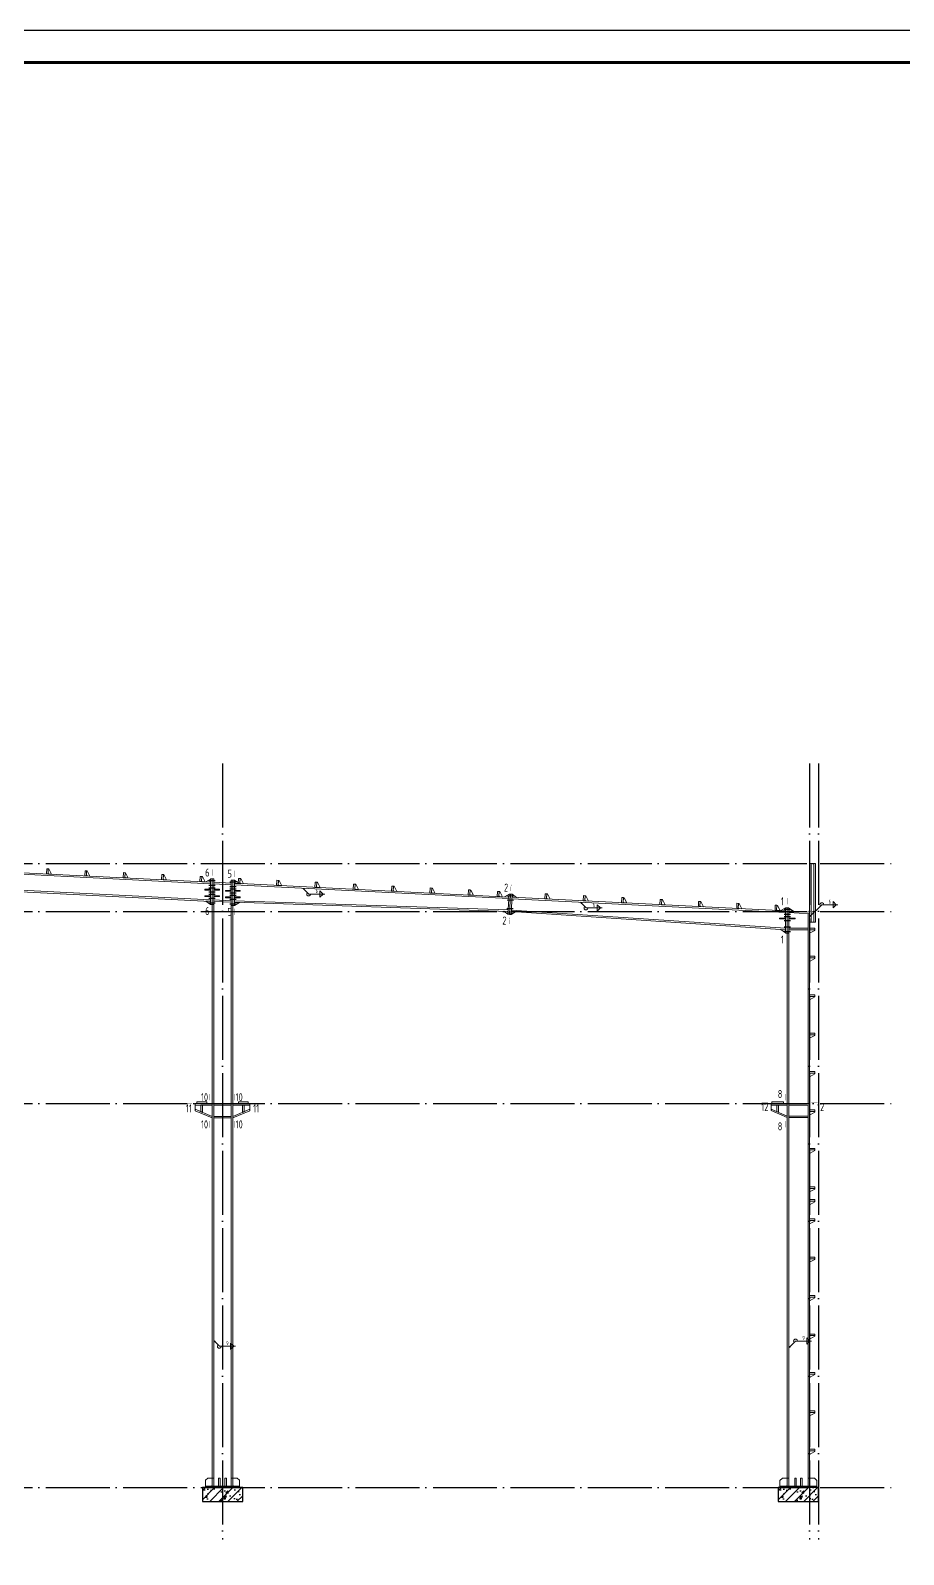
# Model space of a CAD drawing. Extents: x 95752 to 843522, y -411933 to 75567.
# Drawn here: x 186135 to 213423, y 26629 to 74247 of the extents above; entities that cross this region are included whole.
import ezdxf
from ezdxf.enums import TextEntityAlignment as Align

# ---------------------------------------------------------------- set-up
doc = ezdxf.new("R2010")
doc.units = 0
doc.header["$LTSCALE"] = 1000
doc.header["$MEASUREMENT"] = 0
doc.linetypes.add('DOTE', pattern=[2.42, 2, -0.2, 0.02, -0.2])
for name, color, linetype, lineweight in [('10', 7, 'Continuous', 18), ('114', 2, 'Continuous', 18), ('12', 2, 'Continuous', 20), ('14', 2, 'Continuous', 20), ('柱子', 3, 'Continuous', 20), ('焊缝标注', 9, 'Continuous', 18)]:
    doc.layers.add(name, color=color, linetype=linetype, lineweight=lineweight)
doc.layers.add('DOTE', color=1, linetype='Continuous')
doc.layers.add('PUB_TITLE', color=4, linetype='Continuous')
doc.styles.add('FromPkpm', font='Pkpmeng', dxfattribs={"width": 0.7, "bigfont": 'Pkpmchn'})

msp = doc.modelspace()

# ---------------------------------------------------------------- hatches: boundary and pattern name
h = msp.add_hatch()
h.set_pattern_fill('钢筋混凝土', color=251, scale=80, style=0)
h.set_pattern_definition([(45, (-125843.78, 160988.65), (-141.42136, 141.42136), []), (50, (-125843.8, 160988.65), (573.80815, -50.2017), [60, -660]), (355, (-125843.8, 160988.65), (-111.0011, 601.7537), [48, -528]), (100.4514, (-125795.96, 160984.47), (462.8075, 551.5516), [50.9922, -560.9137]), (46.1842, (-125843.8, 161148.65), (853.7928, -132.4152), [90, -990]), (96.6356, (-125772.6, 161137.6), (747.7302, 779.2943), [76.4882, -841.3704]), (351.1842, (-125843.8, 161148.65), (747.7296, 779.2949), [72, -792]), (21, (-125763.8, 161108.65), (477.52564, -322.0951), [60, -660]), (326, (-125763.8, 161108.65), (194.6523, 580.12), [48, -528]), (71.4514, (-125724, 161081.8), (672.1781, 258.0244), [50.9922, -560.9137]), (37.5, (-125843.78, 160988.65), (9.72788, 266.31508), [0, -521.6, 0, -536, 0, -530]), (7.5, (-125843.78, 160988.65), (210.45563, 315.52937), [0, -305.6, 0, -509.6, 0, -202]), (327.5, (-126022.18, 160988.65), (427.05795, -18.0439), [0, -200, 0, -624, 0, -828]), (317.5, (-126102.18, 160988.65), (466.54894, 80.084), [0, -260, 0, -414.4, 0, -588])])
h.paths.add_polyline_path([(192767.5, 28719.3), (191507.5, 28719.3), (191507.5, 28284), (192767.5, 28284)])
h = msp.add_hatch()
h.set_pattern_fill('钢筋混凝土', color=251, scale=80, style=0)
h.set_pattern_definition([(45, (-107843.78, 160988.65), (-141.42136, 141.42136), []), (50, (-107843.8, 160988.65), (573.80815, -50.2017), [60, -660]), (355, (-107843.8, 160988.65), (-111.0011, 601.7537), [48, -528]), (100.4514, (-107795.96, 160984.47), (462.8075, 551.5516), [50.9922, -560.9137]), (46.1842, (-107843.8, 161148.65), (853.7928, -132.4152), [90, -990]), (96.6356, (-107772.6, 161137.6), (747.7302, 779.2943), [76.4882, -841.3704]), (351.1842, (-107843.8, 161148.65), (747.7296, 779.2949), [72, -792]), (21, (-107763.8, 161108.65), (477.52564, -322.0951), [60, -660]), (326, (-107763.8, 161108.65), (194.6523, 580.12), [48, -528]), (71.4514, (-107724, 161081.8), (672.1781, 258.0244), [50.9922, -560.9137]), (37.5, (-107843.78, 160988.65), (9.72788, 266.31508), [0, -521.6, 0, -536, 0, -530]), (7.5, (-107843.78, 160988.65), (210.45563, 315.52937), [0, -305.6, 0, -509.6, 0, -202]), (327.5, (-108022.18, 160988.65), (427.05795, -18.0439), [0, -200, 0, -624, 0, -828]), (317.5, (-108102.18, 160988.65), (466.54894, 80.084), [0, -260, 0, -414.4, 0, -588])])
h.paths.add_polyline_path([(210767.5, 28719.3), (209507.5, 28719.3), (209507.5, 28284), (210767.5, 28284)])
at = {"layer": '焊缝标注'}
for points in [[(194655.6, 47443.3), (194685.6, 47402.6), (194696.2, 47413.2)], [(203323.1, 47010), (203353, 46969.2), (203363.6, 46979.8)], [(210487.5, 46551.3), (210528.1, 46581.3), (210517.5, 46591.9)], [(191862.5, 33311.3), (191892.4, 33270.6), (191903, 33281.2)], [(209837.5, 33088.2), (209878.2, 33118.2), (209867.5, 33128.8)]]:
    msp.add_hatch(color=0, dxfattribs=at).paths.add_polyline_path(points)

# ---------------------------------------------------------------- linework, layer by layer
at = {"color": 6}
for points in [[(192767.5, 28719.3), (191507.5, 28719.3), (191507.5, 28284), (192767.5, 28284)], [(210767.5, 28719.3), (209507.5, 28719.3), (209507.5, 28284), (210767.5, 28284)]]:
    msp.add_lwpolyline(points, close=True, dxfattribs=at)
at = {"layer": '10', "color": 2, "ltscale": 100, "const_width": 9.5}
for points in [[(191812.5, 48037.3), (191812.5, 47837.3)], [(192512.5, 48001), (192512.5, 47801)], [(201156.9, 47558.8), (201146.9, 47359.1)], [(209787.5, 47139.2), (209787.5, 46939.2)], [(191812.5, 46637.3), (191812.5, 46837.3)], [(192512.5, 46606.6), (192512.5, 46806.6)], [(201095.5, 46329.5), (201105.5, 46529.3)], [(209787.5, 45744.7), (209787.5, 45944.7)]]:
    msp.add_lwpolyline(points, dxfattribs=at)
at = {"layer": '10', "ltscale": 100, "const_width": 9.5}
for points in [[(191729.3, 41019.3), (191729.3, 40819.3)], [(192521, 41019.3), (192521, 40819.3)], [(209748.1, 41019.3), (209748.1, 40819.3)], [(190987.5, 40719.3), (191187.5, 40719.3)], [(193287.5, 40719.3), (193087.5, 40719.3)], [(208987.5, 40758.7), (209187.5, 40758.7)], [(210737.5, 40758.7), (210537.5, 40758.7)], [(191729.3, 39969.3), (191729.3, 40169.3)], [(192521, 39969.3), (192521, 40169.3)], [(209748.1, 39979.3), (209748.1, 40179.3)]]:
    msp.add_lwpolyline(points, dxfattribs=at)
at = {"layer": '114', "color": 2, "lineweight": 25, "ltscale": 100}
for p, q in [((191712.5, 47688.1), (191912.5, 47688.1)), ((192362.5, 47650.6), (192562.5, 47650.6)), ((191712.5, 47538), (191912.5, 47538)), ((191712.5, 47463), (191912.5, 47463)), ((191712.5, 47338), (191912.5, 47338)), ((191712.5, 47263), (191912.5, 47263)), ((192362.5, 47500.5), (192562.5, 47500.5)), ((192362.5, 47425.5), (192562.5, 47425.5)), ((192362.5, 47300.5), (192562.5, 47300.5)), ((192362.5, 47225.5), (192562.5, 47225.5)), ((201039.8, 47219.3), (201239.6, 47209.3)), ((191712.5, 47137.4), (191912.5, 47137.4)), ((191712.5, 46987.3), (191912.5, 46987.3)), ((192362.5, 47106.6), (192562.5, 47106.6)), ((192362.5, 46956.6), (192562.5, 46956.6)), ((201012.8, 46679.1), (201212.6, 46669.1)), ((201019.8, 46818.9), (201219.6, 46808.9)), ((201032.8, 47079.4), (201232.6, 47069.4)), ((209687.5, 46789.3), (209887.5, 46789.3)), ((209687.5, 46639.3), (209887.5, 46639.3)), ((209687.5, 46564.3), (209887.5, 46564.3)), ((209687.5, 46439.3), (209887.5, 46439.3)), ((209687.5, 46244.9), (209887.5, 46244.9)), ((209687.5, 46094.7), (209887.5, 46094.7))]:
    msp.add_line(p, q, dxfattribs=at)
at = {"layer": '114', "color": 1, "ltscale": 100, "const_width": 14}
for points in [[(191762.5, 47688.1), (191862.5, 47688.1)], [(192412.5, 47650.6), (192512.5, 47650.6)], [(191762.5, 47538), (191862.5, 47538)], [(191762.5, 47463), (191862.5, 47463)], [(191762.5, 47338), (191862.5, 47338)], [(191762.5, 47263), (191862.5, 47263)], [(191762.5, 47137.4), (191862.5, 47137.4)], [(192412.5, 47500.5), (192512.5, 47500.5)], [(192412.5, 47425.5), (192512.5, 47425.5)], [(192412.5, 47300.5), (192512.5, 47300.5)], [(192412.5, 47225.5), (192512.5, 47225.5)], [(201089.8, 47216.8), (201189.6, 47211.8)], [(191762.5, 46987.3), (191862.5, 46987.3)], [(192412.5, 47106.6), (192512.5, 47106.6)], [(192412.5, 46956.6), (192512.5, 46956.6)], [(201062.8, 46676.6), (201162.6, 46671.6)], [(201069.8, 46816.4), (201169.6, 46811.4)], [(201082.8, 47076.9), (201182.7, 47071.9)], [(209737.5, 46789.3), (209837.5, 46789.3)], [(209737.5, 46639.3), (209837.5, 46639.3)], [(209737.5, 46564.3), (209837.5, 46564.3)], [(209737.5, 46439.3), (209837.5, 46439.3)], [(209737.5, 46244.9), (209837.5, 46244.9)], [(209737.5, 46094.7), (209837.5, 46094.7)]]:
    msp.add_lwpolyline(points, dxfattribs=at)
at = {"layer": '12', "ltscale": 100}
for points in [[(186643.2, 48054.2), (186635.2, 47894.4)], [(186635.2, 47894.4), (186685.2, 47891.9)], [(186693.1, 48051.7), (186643.2, 48054.2)], [(186685.2, 47891.9), (186693.1, 48051.7)], [(186786, 47906.9), (186785, 47886.9), (186705.1, 47890.9), (186686.2, 47911.9), (186693.1, 48051.7), (186713.1, 48050.7), (186786, 47906.9)], [(187841.7, 47994.3), (187833.7, 47834.5)], [(187833.7, 47834.5), (187883.7, 47832)], [(187891.6, 47991.8), (187841.7, 47994.3)], [(187883.7, 47832), (187891.6, 47991.8)], [(187984.5, 47847), (187983.5, 47827), (187903.6, 47831), (187884.7, 47852), (187891.6, 47991.8), (187911.6, 47990.8), (187984.5, 47847)], [(189040.2, 47934.4), (189032.2, 47774.6)], [(189032.2, 47774.6), (189082.2, 47772.1)], [(189090.2, 47931.9), (189040.2, 47934.4)], [(189082.2, 47772.1), (189090.2, 47931.9)], [(190238.7, 47874.5), (190230.7, 47714.7)], [(190230.7, 47714.7), (190280.7, 47712.2)], [(190288.7, 47872), (190238.7, 47874.5)], [(190280.7, 47712.2), (190288.7, 47872)], [(191437.2, 47814.5), (191429.2, 47654.7)], [(191429.2, 47654.7), (191479.2, 47652.2)], [(191487.2, 47812), (191437.2, 47814.5)], [(191479.2, 47652.2), (191487.2, 47812)], [(191580, 47667.2), (191579, 47647.2), (191499.1, 47651.2), (191480.2, 47672.2), (191487.2, 47812), (191507.1, 47811), (191580, 47667.2)], [(192635.7, 47754.6), (192627.7, 47594.8)], [(192685.7, 47752.1), (192635.7, 47754.6)], [(192677.7, 47592.3), (192685.7, 47752.1)], [(193834.2, 47694.7), (193826.2, 47534.9)], [(193884.2, 47692.2), (193834.2, 47694.7)], [(193876.2, 47532.4), (193884.2, 47692.2)], [(193977, 47547.4), (193976, 47527.4), (193896.1, 47531.4), (193877.2, 47552.4), (193884.2, 47692.2), (193904.1, 47691.2), (193977, 47547.4)], [(195032.7, 47634.8), (195024.7, 47475)], [(195082.7, 47632.3), (195032.7, 47634.8)], [(195074.7, 47472.5), (195082.7, 47632.3)], [(195175.5, 47487.4), (195174.5, 47467.5), (195094.6, 47471.5), (195075.7, 47492.4), (195082.7, 47632.3), (195102.6, 47631.3), (195175.5, 47487.4)], [(192627.7, 47594.8), (192677.7, 47592.3)], [(193826.2, 47534.9), (193876.2, 47532.4)], [(195024.7, 47475), (195074.7, 47472.5)], [(196231.2, 47574.8), (196223.2, 47415)], [(196223.2, 47415), (196273.2, 47412.5)], [(196281.2, 47572.3), (196231.2, 47574.8)], [(196273.2, 47412.5), (196281.2, 47572.3)], [(196374, 47427.5), (196373, 47407.5), (196293.1, 47411.5), (196274.2, 47432.5), (196281.2, 47572.3), (196301.1, 47571.3), (196374, 47427.5)], [(197429.7, 47514.9), (197421.7, 47355.1)], [(197421.7, 47355.1), (197471.7, 47352.6)], [(197479.7, 47512.4), (197429.7, 47514.9)], [(197471.7, 47352.6), (197479.7, 47512.4)], [(197572.5, 47367.6), (197571.5, 47347.6), (197491.7, 47351.6), (197472.7, 47372.6), (197479.7, 47512.4), (197499.6, 47511.4), (197572.5, 47367.6)], [(198628.2, 47455), (198620.2, 47295.2)], [(198620.2, 47295.2), (198670.2, 47292.7)], [(198678.2, 47452.5), (198628.2, 47455)], [(198670.2, 47292.7), (198678.2, 47452.5)], [(199826.7, 47395.1), (199818.7, 47235.3)], [(199818.7, 47235.3), (199868.7, 47232.8)], [(199876.7, 47392.6), (199826.7, 47395.1)], [(199868.7, 47232.8), (199876.7, 47392.6)], [(199969.5, 47247.7), (199968.5, 47227.8), (199888.6, 47231.8), (199869.7, 47252.7), (199876.7, 47392.6), (199896.6, 47391.6), (199969.5, 47247.7)], [(200730.9, 47349.9), (200722.9, 47190.1)], [(200722.9, 47190.1), (200772.8, 47187.6)], [(200780.8, 47347.4), (200730.9, 47349.9)], [(200772.8, 47187.6), (200780.8, 47347.4)], [(202223.7, 47275.2), (202215.7, 47115.4)], [(202273.7, 47272.7), (202223.7, 47275.2)], [(202265.7, 47112.9), (202273.7, 47272.7)], [(203422.2, 47215.3), (203414.2, 47055.5)], [(203472.2, 47212.8), (203422.2, 47215.3)], [(203464.2, 47053), (203472.2, 47212.8)], [(204620.7, 47155.4), (204612.7, 46995.6)], [(204670.7, 47152.9), (204620.7, 47155.4)], [(204662.7, 46993.1), (204670.7, 47152.9)], [(204763.6, 47008), (204762.6, 46988.1), (204682.7, 46992.1), (204663.7, 47013), (204670.7, 47152.9), (204690.7, 47151.9), (204763.6, 47008)], [(202215.7, 47115.4), (202265.7, 47112.9)], [(203414.2, 47055.5), (203464.2, 47053)], [(204612.7, 46995.6), (204662.7, 46993.1)], [(205819.2, 47095.4), (205811.3, 46935.6)], [(205811.3, 46935.6), (205861.2, 46933.1)], [(205869.2, 47092.9), (205819.2, 47095.4)], [(205861.2, 46933.1), (205869.2, 47092.9)], [(207017.7, 47035.5), (207009.8, 46875.7)], [(207009.8, 46875.7), (207059.7, 46873.2)], [(207067.7, 47033), (207017.7, 47035.5)], [(207059.7, 46873.2), (207067.7, 47033)], [(208216.2, 46975.6), (208208.3, 46815.8)], [(208208.3, 46815.8), (208258.2, 46813.3)], [(208266.2, 46973.1), (208216.2, 46975.6)], [(208258.2, 46813.3), (208266.2, 46973.1)], [(208359.1, 46828.3), (208358.1, 46808.3), (208278.2, 46812.3), (208259.2, 46833.3), (208266.2, 46973.1), (208286.2, 46972.1), (208359.1, 46828.3)], [(209414.8, 46915.7), (209406.8, 46755.9)], [(209406.8, 46755.9), (209456.7, 46753.4)], [(209464.7, 46913.2), (209414.8, 46915.7)], [(209456.7, 46753.4), (209464.7, 46913.2)], [(210647.5, 46198.5), (210487.5, 46198.5)], [(210487.5, 46198.5), (210487.5, 46148.5)], [(210647.5, 46148.5), (210647.5, 46198.5)], [(210487.5, 46148.5), (210647.5, 46148.5)], [(210647.5, 45319.3), (210487.5, 45319.3)], [(210487.5, 45319.3), (210487.5, 45269.3)], [(210487.5, 45269.3), (210647.5, 45269.3)], [(210647.5, 45269.3), (210647.5, 45319.3)], [(210647.5, 44119.3), (210487.5, 44119.3)], [(210487.5, 44119.3), (210487.5, 44069.3)], [(210487.5, 44069.3), (210647.5, 44069.3)], [(210647.5, 44069.3), (210647.5, 44119.3)], [(210647.5, 42919.3), (210487.5, 42919.3)], [(210487.5, 42919.3), (210487.5, 42869.3)], [(210487.5, 42869.3), (210647.5, 42869.3)], [(210647.5, 42869.3), (210647.5, 42919.3)], [(210647.5, 41719.3), (210487.5, 41719.3)], [(210487.5, 41719.3), (210487.5, 41669.3)], [(210487.5, 41669.3), (210647.5, 41669.3)], [(210647.5, 41669.3), (210647.5, 41719.3)], [(210647.5, 40519.3), (210487.5, 40519.3)], [(210487.5, 40519.3), (210487.5, 40469.3)], [(210647.5, 40469.3), (210647.5, 40519.3)], [(210487.5, 40469.3), (210647.5, 40469.3)], [(210647.5, 39319.3), (210487.5, 39319.3)], [(210487.5, 39319.3), (210487.5, 39269.3)], [(210487.5, 39269.3), (210647.5, 39269.3)], [(210647.5, 39269.3), (210647.5, 39319.3)], [(210647.5, 38119.3), (210487.5, 38119.3)], [(210487.5, 38119.3), (210487.5, 38069.3)], [(210647.5, 38069.3), (210647.5, 38119.3)], [(210487.5, 38069.3), (210647.5, 38069.3)], [(210647.5, 37719.3), (210487.5, 37719.3)], [(210487.5, 37719.3), (210487.5, 37669.3)], [(210487.5, 37669.3), (210647.5, 37669.3)], [(210647.5, 37669.3), (210647.5, 37719.3)], [(210647.5, 37119.3), (210487.5, 37119.3)], [(210487.5, 37119.3), (210487.5, 37069.3)], [(210487.5, 37069.3), (210647.5, 37069.3)], [(210647.5, 37069.3), (210647.5, 37119.3)], [(210647.5, 35919.3), (210487.5, 35919.3)], [(210487.5, 35919.3), (210487.5, 35869.3)], [(210487.5, 35869.3), (210647.5, 35869.3)], [(210647.5, 35869.3), (210647.5, 35919.3)], [(210647.5, 34719.3), (210487.5, 34719.3)], [(210487.5, 34719.3), (210487.5, 34669.3)], [(210487.5, 34669.3), (210647.5, 34669.3)], [(210647.5, 34669.3), (210647.5, 34719.3)], [(210647.5, 33519.3), (210487.5, 33519.3)], [(210487.5, 33519.3), (210487.5, 33469.3)], [(210487.5, 33469.3), (210647.5, 33469.3)], [(210647.5, 33469.3), (210647.5, 33519.3)], [(210647.5, 32319.3), (210487.5, 32319.3)], [(210487.5, 32319.3), (210487.5, 32269.3)], [(210487.5, 32269.3), (210647.5, 32269.3)], [(210647.5, 32269.3), (210647.5, 32319.3)], [(210647.5, 31119.3), (210487.5, 31119.3)], [(210487.5, 31119.3), (210487.5, 31069.3)], [(210487.5, 31069.3), (210647.5, 31069.3)], [(210647.5, 31069.3), (210647.5, 31119.3)], [(210647.5, 29919.3), (210487.5, 29919.3)], [(210487.5, 29919.3), (210487.5, 29869.3)], [(210487.5, 29869.3), (210647.5, 29869.3)], [(210647.5, 29869.3), (210647.5, 29919.3)]]:
    msp.add_lwpolyline(points, dxfattribs=at)
for points in [[(189183, 47787.1), (189182, 47767.1), (189102.1, 47771.1), (189083.2, 47792.1), (189090.2, 47931.9), (189110.1, 47930.9), (189183, 47787.1)], [(190381.5, 47727.1), (190380.5, 47707.2), (190300.6, 47711.2), (190281.7, 47732.1), (190288.7, 47872), (190308.6, 47871), (190381.5, 47727.1)], [(192778.5, 47607.3), (192777.5, 47587.3), (192697.6, 47591.3), (192678.7, 47612.3), (192685.7, 47752.1), (192705.6, 47751.1), (192778.5, 47607.3)], [(198771, 47307.7), (198770, 47287.7), (198690.2, 47291.7), (198671.2, 47312.7), (198678.2, 47452.5), (198698.1, 47451.5), (198771, 47307.7)], [(200873.7, 47202.5), (200872.7, 47182.6), (200792.8, 47186.6), (200773.8, 47207.5), (200780.8, 47347.4), (200800.8, 47346.4), (200873.7, 47202.5)], [(202366.6, 47127.9), (202365.6, 47107.9), (202285.7, 47111.9), (202266.7, 47132.9), (202273.7, 47272.7), (202293.6, 47271.7), (202366.6, 47127.9)], [(203565.1, 47068), (203564.1, 47048), (203484.2, 47052), (203465.2, 47073), (203472.2, 47212.8), (203492.1, 47211.8), (203565.1, 47068)], [(205962.1, 46948.1), (205961.1, 46928.1), (205881.2, 46932.1), (205862.2, 46953.1), (205869.2, 47092.9), (205889.2, 47091.9), (205962.1, 46948.1)], [(207160.6, 46888.2), (207159.6, 46868.2), (207079.7, 46872.2), (207060.7, 46893.2), (207067.7, 47033), (207087.7, 47032), (207160.6, 46888.2)], [(209557.6, 46768.3), (209556.6, 46748.4), (209476.7, 46752.4), (209457.7, 46773.3), (209464.7, 46913.2), (209484.7, 46912.2), (209557.6, 46768.3)], [(210507.5, 46048.5), (210487.5, 46048.5), (210487.5, 46128.5), (210507.5, 46148.5), (210647.5, 46148.5), (210647.5, 46128.5), (210507.5, 46048.5)], [(210507.5, 45169.3), (210487.5, 45169.3), (210487.5, 45249.3), (210507.5, 45269.3), (210647.5, 45269.3), (210647.5, 45249.3), (210507.5, 45169.3)], [(210507.5, 43969.3), (210487.5, 43969.3), (210487.5, 44049.3), (210507.5, 44069.3), (210647.5, 44069.3), (210647.5, 44049.3), (210507.5, 43969.3)], [(210507.5, 42769.3), (210487.5, 42769.3), (210487.5, 42849.3), (210507.5, 42869.3), (210647.5, 42869.3), (210647.5, 42849.3), (210507.5, 42769.3)], [(210507.5, 41569.3), (210487.5, 41569.3), (210487.5, 41649.3), (210507.5, 41669.3), (210647.5, 41669.3), (210647.5, 41649.3), (210507.5, 41569.3)], [(210507.5, 40369.3), (210487.5, 40369.3), (210487.5, 40449.3), (210507.5, 40469.3), (210647.5, 40469.3), (210647.5, 40449.3), (210507.5, 40369.3)], [(210507.5, 39169.3), (210487.5, 39169.3), (210487.5, 39249.3), (210507.5, 39269.3), (210647.5, 39269.3), (210647.5, 39249.3), (210507.5, 39169.3)], [(210507.5, 37969.3), (210487.5, 37969.3), (210487.5, 38049.3), (210507.5, 38069.3), (210647.5, 38069.3), (210647.5, 38049.3), (210507.5, 37969.3)], [(210507.5, 37569.3), (210487.5, 37569.3), (210487.5, 37649.3), (210507.5, 37669.3), (210647.5, 37669.3), (210647.5, 37649.3), (210507.5, 37569.3)], [(210507.5, 36969.3), (210487.5, 36969.3), (210487.5, 37049.3), (210507.5, 37069.3), (210647.5, 37069.3), (210647.5, 37049.3), (210507.5, 36969.3)], [(210507.5, 35769.3), (210487.5, 35769.3), (210487.5, 35849.3), (210507.5, 35869.3), (210647.5, 35869.3), (210647.5, 35849.3), (210507.5, 35769.3)], [(210507.5, 34569.3), (210487.5, 34569.3), (210487.5, 34649.3), (210507.5, 34669.3), (210647.5, 34669.3), (210647.5, 34649.3), (210507.5, 34569.3)], [(210507.5, 33369.3), (210487.5, 33369.3), (210487.5, 33449.3), (210507.5, 33469.3), (210647.5, 33469.3), (210647.5, 33449.3), (210507.5, 33369.3)], [(210507.5, 32169.3), (210487.5, 32169.3), (210487.5, 32249.3), (210507.5, 32269.3), (210647.5, 32269.3), (210647.5, 32249.3), (210507.5, 32169.3)], [(210507.5, 30969.3), (210487.5, 30969.3), (210487.5, 31049.3), (210507.5, 31069.3), (210647.5, 31069.3), (210647.5, 31049.3), (210507.5, 30969.3)], [(210507.5, 29769.3), (210487.5, 29769.3), (210487.5, 29849.3), (210507.5, 29869.3), (210647.5, 29869.3), (210647.5, 29849.3), (210507.5, 29769.3)]]:
    msp.add_lwpolyline(points, close=True, dxfattribs=at)
at = {"layer": '14', "color": 2, "ltscale": 100}
for points in [[(191617.7, 47645.3), (191762.5, 47733.1)], [(191742.5, 47639.1), (191617.7, 47645.3)], [(191762.5, 47658.1), (191742.5, 47639.1)], [(191762.5, 47733.1), (191762.5, 47658.1)], [(192412.5, 47600.6), (191862.5, 47638.1)], [(191862.5, 47638.1), (191862.5, 47588)], [(192512.5, 47620.6), (192512.5, 47700.6)], [(192512.5, 47700.6), (192667.3, 47592.8)], [(192532.5, 47599.6), (192512.5, 47620.6)], [(191762.5, 47413), (191582.5, 47413)], [(191582.5, 47413), (191582.5, 47388)], [(191582.5, 47388), (191762.5, 47388)], [(191762.5, 47213), (191582.5, 47213)], [(191582.5, 47213), (191582.5, 47188)], [(191582.5, 47188), (191762.5, 47188)], [(191762.5, 47388), (191762.5, 47413)], [(191762.5, 47188), (191762.5, 47213)], [(191862.5, 47588), (192412.5, 47550.5)], [(191862.5, 47413), (192042.5, 47413)], [(191862.5, 47388), (191862.5, 47413)], [(192042.5, 47388), (191862.5, 47388)], [(191862.5, 47213), (192042.5, 47213)], [(191862.5, 47188), (191862.5, 47213)], [(192042.5, 47188), (191862.5, 47188)], [(192042.5, 47413), (192042.5, 47388)], [(192042.5, 47213), (192042.5, 47188)], [(192412.5, 47375.5), (192232.5, 47375.5)], [(192232.5, 47375.5), (192232.5, 47350.5)], [(192232.5, 47350.5), (192412.5, 47350.5)], [(192412.5, 47175.5), (192232.5, 47175.5)], [(192232.5, 47175.5), (192232.5, 47150.5)], [(192232.5, 47150.5), (192412.5, 47150.5)], [(192412.5, 47550.5), (192412.5, 47600.6)], [(192412.5, 47350.5), (192412.5, 47375.5)], [(192412.5, 47150.5), (192412.5, 47175.5)], [(192512.5, 47375.5), (192692.5, 47375.5)], [(192512.5, 47350.5), (192512.5, 47375.5)], [(192692.5, 47350.5), (192512.5, 47350.5)], [(192512.5, 47175.5), (192692.5, 47175.5)], [(192512.5, 47150.5), (192512.5, 47175.5)], [(192692.5, 47150.5), (192512.5, 47150.5)], [(192667.3, 47592.8), (192532.5, 47599.6)], [(192692.5, 47375.5), (192692.5, 47350.5)], [(192692.5, 47175.5), (192692.5, 47150.5)], [(200952.7, 47178.6), (201092, 47261.7)], [(201067.5, 47172.8), (200952.7, 47178.6)], [(201088.5, 47191.8), (201067.5, 47172.8)], [(201092, 47261.7), (201088.5, 47191.8)], [(201188.4, 47186.8), (201191.9, 47256.7)], [(201207.4, 47165.8), (201188.4, 47186.8)], [(201191.9, 47256.7), (201322.2, 47160.1)], [(201322.2, 47160.1), (201207.4, 47165.8)], [(191762.5, 46937.3), (191617.7, 47044.6)], [(191617.7, 47044.6), (191742.5, 47038.3)], [(191742.5, 47038.3), (191762.5, 47017.3)], [(191762.5, 47017.3), (191762.5, 46937.3)], [(191862.5, 47087.4), (192412.5, 47056.6)], [(191862.5, 47037.3), (191862.5, 47087.4)], [(192412.5, 47006.6), (191862.5, 47037.3)], [(192412.5, 47056.6), (192412.5, 47006.6)], [(192512.5, 46986.6), (192532.5, 47005.9)], [(192667.4, 47001.4), (192512.5, 46906.6)], [(192512.5, 46906.6), (192512.5, 46986.6)], [(192532.5, 47005.9), (192667.4, 47001.4)], [(201060.5, 46631.7), (200930.1, 46726.1)], [(200930.1, 46726.1), (201045, 46722.2)], [(201045, 46722.2), (201064, 46701.6)], [(201064, 46701.6), (201060.5, 46631.7)], [(201299.6, 46707.6), (201160.4, 46626.7)], [(201160.4, 46626.7), (201163.9, 46696.6)], [(201163.9, 46696.6), (201184.8, 46715.2)], [(201184.8, 46715.2), (201299.6, 46707.6)], [(209592.7, 46746.6), (209737.5, 46834.3)], [(209717.5, 46740.3), (209592.7, 46746.6)], [(209737.5, 46759.3), (209717.5, 46740.3)], [(209737.5, 46834.3), (209737.5, 46759.3)], [(209837.5, 46754.3), (209837.5, 46829.3)], [(209837.5, 46829.3), (209982.3, 46727.1)], [(209857.5, 46733.3), (209837.5, 46754.3)], [(209982.3, 46727.1), (209857.5, 46733.3)], [(209737.5, 46514.3), (209542.5, 46514.3)], [(209542.5, 46514.3), (209542.5, 46489.3)], [(209542.5, 46489.3), (209737.5, 46489.3)], [(209737.5, 46489.3), (209737.5, 46514.3)], [(209837.5, 46514.3), (210032.5, 46514.3)], [(209837.5, 46489.3), (209837.5, 46514.3)], [(210032.5, 46489.3), (209837.5, 46489.3)], [(209837.5, 46194.8), (210437.5, 46194.8)], [(209837.5, 46144.8), (209837.5, 46194.8)], [(210032.5, 46514.3), (210032.5, 46489.3)], [(210437.5, 46194.8), (210437.5, 46144.8)], [(209737.5, 46049.7), (209592.8, 46154.4)], [(209592.8, 46154.4), (209717.6, 46146.1)], [(209717.6, 46146.1), (209737.5, 46124.7)], [(209737.5, 46124.7), (209737.5, 46049.7)], [(210437.5, 46144.8), (209837.5, 46144.8)], [(191462.5, 40466), (191462.5, 40669.3)], [(191462.5, 40669.3), (191512.5, 40669.3)], [(191512.5, 40669.3), (191512.5, 40445)], [(191862.5, 40719.3), (192412.5, 40719.3)], [(191862.5, 40669.3), (191862.5, 40719.3)], [(192412.5, 40669.3), (191862.5, 40669.3)], [(192412.5, 40719.3), (192412.5, 40669.3)], [(192762.5, 40445), (192762.5, 40669.3)], [(192762.5, 40669.3), (192812.5, 40669.3)], [(192812.5, 40669.3), (192812.5, 40466)], [(209462.5, 40472.3), (209462.5, 40669.3)], [(209462.5, 40669.3), (209512.5, 40669.3)], [(209512.5, 40669.3), (209512.5, 40450.3)], [(209837.5, 40719.3), (210437.5, 40719.3)], [(209837.5, 40669.3), (209837.5, 40719.3)], [(210437.5, 40669.3), (209837.5, 40669.3)], [(210437.5, 40719.3), (210437.5, 40669.3)], [(191512.5, 40445), (191462.5, 40466)], [(191862.5, 40319.3), (192412.5, 40319.3)], [(191862.5, 40269.3), (191862.5, 40319.3)], [(192412.5, 40269.3), (191862.5, 40269.3)], [(192412.5, 40319.3), (192412.5, 40269.3)], [(192812.5, 40466), (192762.5, 40445)], [(209512.5, 40450.3), (209462.5, 40472.3)], [(209837.5, 40329.3), (210437.5, 40329.3)], [(209837.5, 40279.3), (209837.5, 40329.3)], [(210437.5, 40279.3), (209837.5, 40279.3)], [(210437.5, 40329.3), (210437.5, 40279.3)], [(191607.5, 28949.3), (191677.5, 29019.3)], [(191607.5, 28769.3), (191607.5, 28949.3)], [(191792.5, 28769.3), (191607.5, 28769.3)], [(191677.5, 29019.3), (191812.5, 29019.3)], [(191812.5, 28789.3), (191792.5, 28769.3)], [(191812.5, 29019.3), (191812.5, 28789.3)], [(191812.5, 28769.3), (191812.5, 29019.3)], [(191812.5, 29019.3), (191862.5, 29019.3)], [(191862.5, 28769.3), (191812.5, 28769.3)], [(191862.5, 29019.3), (191862.5, 28769.3)], [(192012.5, 28769.3), (192012.5, 29019.3)], [(192012.5, 29019.3), (192062.5, 29019.3)], [(192062.5, 28769.3), (192012.5, 28769.3)], [(192062.5, 29019.3), (192062.5, 28769.3)], [(192212.5, 28769.3), (192212.5, 29019.3)], [(192212.5, 29019.3), (192262.5, 29019.3)], [(192262.5, 28769.3), (192212.5, 28769.3)], [(192262.5, 29019.3), (192262.5, 28769.3)], [(192412.5, 28769.3), (192412.5, 29019.3)], [(192412.5, 29019.3), (192462.5, 29019.3)], [(192462.5, 28769.3), (192412.5, 28769.3)], [(192462.5, 29019.3), (192462.5, 28789.3)], [(192597.5, 29019.3), (192462.5, 29019.3)], [(192462.5, 29019.3), (192462.5, 28769.3)], [(192462.5, 28789.3), (192482.5, 28769.3)], [(192482.5, 28769.3), (192667.5, 28769.3)], [(192667.5, 28949.3), (192597.5, 29019.3)], [(192667.5, 28769.3), (192667.5, 28949.3)], [(209557.5, 28939.3), (209637.5, 29019.3)], [(209557.5, 28769.3), (209557.5, 28939.3)], [(209767.5, 28769.3), (209557.5, 28769.3)], [(209637.5, 29019.3), (209787.5, 29019.3)], [(209787.5, 28789.3), (209767.5, 28769.3)], [(209787.5, 29019.3), (209787.5, 28789.3)], [(209787.5, 28769.3), (209787.5, 29019.3)], [(209787.5, 29019.3), (209837.5, 29019.3)], [(209837.5, 28769.3), (209787.5, 28769.3)], [(209837.5, 29019.3), (209837.5, 28769.3)], [(210020.8, 28769.3), (210020.8, 29019.3)], [(210020.8, 29019.3), (210070.8, 29019.3)], [(210070.8, 28769.3), (210020.8, 28769.3)], [(210070.8, 29019.3), (210070.8, 28769.3)], [(210204.1, 28769.3), (210204.1, 29019.3)], [(210204.1, 29019.3), (210254.1, 29019.3)], [(210254.1, 28769.3), (210204.1, 28769.3)], [(210254.1, 29019.3), (210254.1, 28769.3)], [(210437.5, 28769.3), (210437.5, 29019.3)], [(210437.5, 29019.3), (210487.5, 29019.3)], [(210487.5, 28769.3), (210437.5, 28769.3)], [(210487.5, 29019.3), (210487.5, 28789.3)], [(210637.5, 29019.3), (210487.5, 29019.3)], [(210487.5, 29019.3), (210487.5, 28769.3)], [(210487.5, 28789.3), (210507.5, 28769.3)], [(210507.5, 28769.3), (210717.5, 28769.3)], [(210717.5, 28939.3), (210637.5, 29019.3)], [(210717.5, 28769.3), (210717.5, 28939.3)]]:
    msp.add_lwpolyline(points, dxfattribs=at)
at = {"layer": '14', "ltscale": 100}
for points in [[(191762.5, 46937.3), (191762.5, 47737.3)], [(191762.5, 47737.3), (191812.5, 47737.3)], [(191812.5, 46937.3), (191812.5, 47737.3)], [(191812.5, 47737.3), (191862.5, 47737.3)], [(191812.5, 47737.3), (191812.5, 46937.3)], [(191862.5, 47737.3), (191862.5, 46937.3)], [(192412.5, 46906.6), (192412.5, 47701)], [(192412.5, 47701), (192462.5, 47701)], [(192462.5, 47701), (192462.5, 46906.6)], [(192462.5, 46906.6), (192462.5, 47701)], [(192462.5, 47701), (192512.5, 47701)], [(192512.5, 47701), (192512.5, 46906.6)], [(201060.5, 46631.7), (201092, 47261.7)], [(201092, 47261.7), (201142, 47259.2)], [(201142, 47259.2), (201110.5, 46629.2)], [(201110.5, 46629.2), (201142, 47259.2)], [(201142, 47259.2), (201191.9, 47256.7)], [(201191.9, 47256.7), (201160.4, 46626.7)], [(191812.5, 46937.3), (191762.5, 46937.3)], [(191862.5, 46937.3), (191812.5, 46937.3)], [(192462.5, 46906.6), (192412.5, 46906.6)], [(192512.5, 46906.6), (192462.5, 46906.6)], [(209737.5, 46044.7), (209737.5, 46839.2)], [(209737.5, 46839.2), (209787.5, 46839.2)], [(209787.5, 46044.7), (209787.5, 46839.2)], [(209787.5, 46839.2), (209837.5, 46839.2)], [(209787.5, 46839.2), (209787.5, 46044.7)], [(209837.5, 46839.2), (209837.5, 46044.7)], [(209837.5, 46734.3), (210487.5, 46701.8)], [(209837.5, 46684.3), (209837.5, 46734.3)], [(210487.5, 46651.8), (209837.5, 46684.3)], [(210487.5, 46701.8), (210487.5, 46651.8)], [(201110.5, 46629.2), (201060.5, 46631.7)], [(201160.4, 46626.7), (201110.5, 46629.2)], [(209787.5, 46044.7), (209737.5, 46044.7)], [(209837.5, 46044.7), (209787.5, 46044.7)], [(191287.5, 40719.3), (191812.5, 40719.3)], [(191287.5, 40669.3), (191287.5, 40719.3)], [(191812.5, 40669.3), (191287.5, 40669.3)], [(191287.5, 40669.3), (191287.5, 40539.3)], [(191812.5, 40669.3), (191287.5, 40669.3)], [(191287.5, 40539.3), (191812.5, 40319.3)], [(191287.5, 40539.3), (191812.5, 40319.3)], [(191287.5, 40489.3), (191287.5, 40539.3)], [(191812.5, 40269.3), (191287.5, 40489.3)], [(191642.5, 40769.3), (191332.5, 40769.3)], [(191332.5, 40769.3), (191332.5, 40719.3)], [(191332.5, 40719.3), (191642.5, 40719.3)], [(191642.5, 40719.3), (191642.5, 40769.3)], [(191812.5, 40719.3), (191812.5, 40669.3)], [(191812.5, 40319.3), (191812.5, 40669.3)], [(192462.5, 40719.3), (192987.5, 40719.3)], [(192462.5, 40669.3), (192462.5, 40719.3)], [(192987.5, 40669.3), (192462.5, 40669.3)], [(192462.5, 40669.3), (192462.5, 40319.3)], [(192987.5, 40669.3), (192462.5, 40669.3)], [(192462.5, 40319.3), (192987.5, 40539.3)], [(192462.5, 40319.3), (192987.5, 40539.3)], [(192987.5, 40489.3), (192462.5, 40269.3)], [(192632.5, 40769.3), (192942.5, 40769.3)], [(192632.5, 40719.3), (192632.5, 40769.3)], [(192942.5, 40719.3), (192632.5, 40719.3)], [(192942.5, 40769.3), (192942.5, 40719.3)], [(192987.5, 40719.3), (192987.5, 40669.3)], [(192987.5, 40539.3), (192987.5, 40669.3)], [(192987.5, 40539.3), (192987.5, 40489.3)], [(209287.5, 40719.3), (209787.5, 40719.3)], [(209287.5, 40669.3), (209287.5, 40719.3)], [(209787.5, 40669.3), (209287.5, 40669.3)], [(209287.5, 40669.3), (209287.5, 40549.3)], [(209787.5, 40669.3), (209287.5, 40669.3)], [(209287.5, 40549.3), (209787.5, 40329.3)], [(209287.5, 40549.3), (209787.5, 40329.3)], [(209287.5, 40499.3), (209287.5, 40549.3)], [(209787.5, 40279.3), (209287.5, 40499.3)], [(209667.5, 40769.3), (209307.5, 40769.3)], [(209307.5, 40769.3), (209307.5, 40719.3)], [(209307.5, 40719.3), (209667.5, 40719.3)], [(209667.5, 40719.3), (209667.5, 40769.3)], [(209787.5, 40719.3), (209787.5, 40669.3)], [(209787.5, 40329.3), (209787.5, 40669.3)], [(191812.5, 40319.3), (191812.5, 40269.3)], [(192462.5, 40269.3), (192462.5, 40319.3)], [(209787.5, 40329.3), (209787.5, 40279.3)], [(191607.5, 28719.3), (191607.5, 28769.3)], [(191607.5, 28769.3), (192667.5, 28769.3)], [(192667.5, 28719.3), (191607.5, 28719.3)], [(192667.5, 28769.3), (192667.5, 28719.3)], [(209557.5, 28719.3), (209557.5, 28769.3)], [(209557.5, 28769.3), (210717.5, 28769.3)], [(210717.5, 28719.3), (209557.5, 28719.3)], [(210717.5, 28769.3), (210717.5, 28719.3)]]:
    msp.add_lwpolyline(points, dxfattribs=at)
at = {"layer": 'DOTE', "linetype": 'DOTE'}
for p, q in [((192137.5, 51345.3), (192137.5, 27093.7)), ((210487.5, 51345.3), (210487.5, 27093.7)), ((210767.5, 51345.3), (210767.5, 27093.7)), ((152736.7, 48219.3), (213033.1, 48219.3)), ((152736.7, 46719.3), (213033.1, 46719.3)), ((152736.7, 40719.3), (213033.1, 40719.3)), ((152736.7, 28719.3), (213033.1, 28719.3))]:
    msp.add_line(p, q, dxfattribs=at)
at = {"layer": 'PUB_TITLE'}
msp.add_lwpolyline([(146782.8, -9853.3), (265682.8, -9853.3), (265682.8, 74246.7), (146782.8, 74246.7)], close=True, dxfattribs=at)
at = {"layer": 'PUB_TITLE', "const_width": 100}
msp.add_lwpolyline([(149282.8, -8853.3), (264682.8, -8853.3), (264682.8, 73246.7), (149282.8, 73246.7)], close=True, dxfattribs=at)
at = {"layer": '柱子', "ltscale": 100}
for points in [[(210487.5, 46383.3), (210487.5, 48219.3)], [(210487.5, 48219.3), (210537.5, 48219.3)], [(210487.5, 48219.3), (210667.5, 48219.3)], [(210537.5, 46383.3), (210537.5, 48219.3)], [(210617.5, 46383.3), (210617.5, 48219.3)], [(210617.5, 48219.3), (210667.5, 48219.3)], [(210667.5, 46383.3), (210667.5, 48219.3)], [(184835, 47934.4), (191762.5, 47588)], [(184837.5, 47984.3), (191762.5, 47638.1)], [(184807.5, 47385.1), (191762.5, 47037.3)], [(184810, 47435), (191762.5, 47087.4)], [(192512.5, 47600.6), (201087.5, 47171.8)], [(192512.5, 47550.5), (201085, 47121.9)], [(201187.4, 47166.8), (209737.5, 46739.3)], [(191812.5, 40719.3), (191812.5, 46937.3)], [(191812.5, 46937.3), (191862.5, 46937.3)], [(191862.5, 40719.3), (191862.5, 46937.3)], [(192412.5, 40719.3), (192412.5, 46906.6)], [(192412.5, 46906.6), (192462.5, 46906.6)], [(192462.5, 40719.3), (192462.5, 46906.6)], [(192512.5, 47056.6), (201067.5, 46771.5)], [(192512.5, 47006.6), (201065, 46721.6)], [(201164.9, 46716.6), (209737.5, 46144.7)], [(201167.4, 46766.5), (209737.5, 46194.9)], [(201184.9, 47116.9), (209737.5, 46689.3)], [(210437.5, 41719.3), (210437.5, 46654.3)], [(210487.5, 46651.8), (210437.5, 46654.3)], [(210487.5, 41719.3), (210487.5, 46651.8)], [(210487.5, 46383.3), (210667.5, 46383.3)], [(209787.5, 41719.3), (209787.5, 46044.7)], [(209837.5, 46044.7), (209787.5, 46044.7)], [(209837.5, 41719.3), (209837.5, 46044.7)], [(209787.5, 40719.3), (209787.5, 41719.3)], [(209837.5, 40719.3), (209837.5, 41719.3)], [(210437.5, 40719.3), (210437.5, 41719.3)], [(210487.5, 40719.3), (210487.5, 41719.3)], [(191812.5, 28769.3), (191812.5, 40719.3)], [(191812.5, 40719.3), (191862.5, 40719.3)], [(191862.5, 28769.3), (191862.5, 40719.3)], [(191862.5, 40719.3), (192412.5, 40719.3)], [(192412.5, 28769.3), (192412.5, 40719.3)], [(192412.5, 40719.3), (192462.5, 40719.3)], [(192462.5, 28769.3), (192462.5, 40719.3)], [(209787.5, 28769.3), (209787.5, 40719.3)], [(209837.5, 40719.3), (209787.5, 40719.3)], [(209837.5, 28769.3), (209837.5, 40719.3)], [(210437.5, 40719.3), (209837.5, 40719.3)], [(210437.5, 28769.3), (210437.5, 40719.3)], [(210487.5, 40719.3), (210437.5, 40719.3)], [(210487.5, 28769.3), (210487.5, 40719.3)]]:
    msp.add_lwpolyline(points, dxfattribs=at)
at = {"layer": '焊缝标注', "color": 0, "lineweight": 18, "ltscale": 100}
for p, q in [((194655.6, 47443.3), (194831.9, 47266.1)), ((203323.1, 47010), (203499.3, 46832.7)), ((210487.5, 46551.3), (210869.5, 46933)), ((191862.5, 33311.3), (192038.8, 33134.1)), ((209837.5, 33088.2), (210049.7, 33300.2))]:
    msp.add_line(p, q, dxfattribs=at)
at = {"layer": '焊缝标注', "color": 0, "ltscale": 100}
for p, q in [((194831.9, 47266.1), (195331.9, 47266.1)), ((195181.9, 47366.1), (195281.9, 47266.1)), ((195181.9, 47266.1), (195181.9, 47366.1)), ((195181.9, 47166.1), (195281.9, 47266.1)), ((195181.9, 47266.1), (195181.9, 47166.1)), ((203499.3, 46832.7), (203999.3, 46832.7)), ((203849.3, 46932.7), (203949.3, 46832.7)), ((203849.3, 46832.7), (203849.3, 46932.7)), ((203849.3, 46732.7), (203949.3, 46832.7)), ((203849.3, 46832.7), (203849.3, 46732.7)), ((210869.5, 46933), (211369.5, 46933)), ((211219.5, 47033), (211319.5, 46933)), ((211219.5, 46933), (211219.5, 47033)), ((211219.5, 46833), (211319.5, 46933)), ((211219.5, 46933), (211219.5, 46833)), ((210399.7, 33400.2), (210499.7, 33300.2)), ((210399.7, 33300.2), (210399.7, 33400.2)), ((192038.8, 33134.1), (192538.8, 33134.1)), ((192388.8, 33234.1), (192488.8, 33134.1)), ((192388.8, 33134.1), (192388.8, 33234.1)), ((192388.8, 33034.1), (192488.8, 33134.1)), ((192388.8, 33134.1), (192388.8, 33034.1)), ((210049.7, 33300.2), (210549.7, 33300.2)), ((210399.7, 33200.2), (210499.7, 33300.2)), ((210399.7, 33300.2), (210399.7, 33200.2))]:
    msp.add_line(p, q, dxfattribs=at)
at = {"layer": '焊缝标注', "color": 0, "linetype": 'Continuous'}
for points in [[(194655.6, 47443.3), (194685.6, 47402.6), (194696.2, 47413.2)], [(203323.1, 47010), (203353, 46969.2), (203363.6, 46979.8)], [(210487.5, 46551.3), (210528.1, 46581.3), (210517.5, 46591.9)], [(191862.5, 33311.3), (191892.4, 33270.6), (191903, 33281.2)], [(209837.5, 33088.2), (209878.2, 33118.2), (209867.5, 33128.8)]]:
    msp.add_lwpolyline(points, close=True, dxfattribs=at)
at = {"layer": '焊缝标注', "color": 0, "ltscale": 100}
for centre, start, end in [((194831.9, 47266.1), 134.8405, 0), ((203499.3, 46832.7), 134.84001, 0), ((210869.5, 46933), 0, 224.97722), ((210049.7, 33300.2), 0, 224.97682), ((192038.8, 33134.1), 134.84058, 0)]:
    msp.add_arc(centre, 62.5, start, end, dxfattribs=at)

# ---------------------------------------------------------------- texts
at = {"layer": '10', "color": 2, "style": 'FromPkpm', "width": 0.77}
for s, p in [('6', (191662.5, 47937.3)), ('5', (192362.5, 47901)), ('1', (209637.5, 47039.2)), ('6', (191662.5, 46737.3)), ('5', (192362.5, 46706.6)), ('1', (209637.5, 45844.7))]:
    msp.add_text(s, height=250, dxfattribs=at).set_placement(p, align=Align.MIDDLE_CENTER)
for p in [(201002.1, 47466.5), (200950.7, 46436.9)]:
    msp.add_text('2', height=250, rotation=357.13803, dxfattribs=at).set_placement(p, align=Align.MIDDLE_CENTER)
at = {"layer": '10', "style": 'FromPkpm', "width": 0.77}
for s, p in [('10', (191575.7, 40919.3)), ('10', (192658.6, 40919.3)), ('8', (209563.6, 41020.5)), ('11', (191087.5, 40569.3)), ('11', (193187.5, 40569.3)), ('12', (209087.5, 40608.7)), ('12', (210834.3, 40608.7)), ('10', (191575.7, 40069.3)), ('10', (192658.6, 40069.3)), ('8', (209563.6, 40006.3))]:
    msp.add_text(s, height=250, dxfattribs=at).set_placement(p, align=Align.MIDDLE_CENTER)
at = {"layer": '焊缝标注', "color": 0, "style": 'FromPkpm', "width": 0.7}
for s, p in [('6', (195081.9, 47301.1)), ('6', (203749.3, 46867.7)), ('6', (211119.5, 46968)), ('9', (210299.7, 33335.2)), ('9', (192288.8, 33169.1))]:
    msp.add_text(s, height=125, dxfattribs=at).set_placement(p, align=Align.CENTER)

doc.saveas('drawing.dxf')
